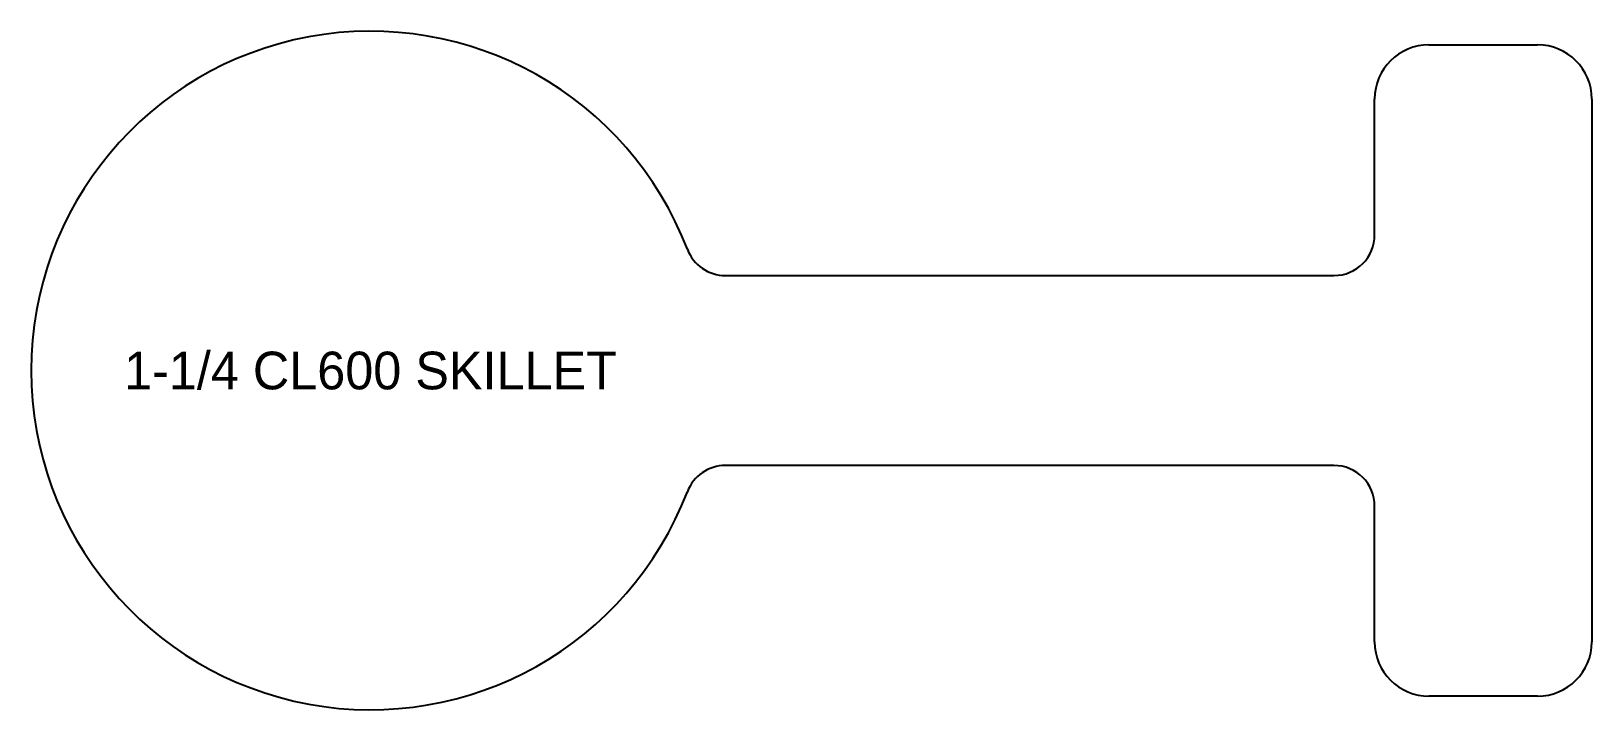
# Model space of a CAD drawing. Header units: inches. Extents: x -1.56 to 5.62, y -1.56 to 1.56.
import ezdxf
from ezdxf.enums import TextEntityAlignment as Align

# ---------------------------------------------------------------- set-up
doc = ezdxf.new("R2010")
doc.units = ezdxf.units.IN
doc.header["$MEASUREMENT"] = 0
doc.layers.add('CUT', color=7, linetype='CONTINUOUS')
doc.layers.add('ETCH', color=1, linetype='CONTINUOUS')

msp = doc.modelspace()

# ---------------------------------------------------------------- linework, layer by layer
at = {"layer": 'CUT'}
for p, q in [((4.875, 1.5), (5.375, 1.5)), ((4.625, 0.625), (4.625, 1.25)), ((5.625, 1.25), (5.625, -1.25)), ((1.634587, 0.4375), (4.4375, 0.4375)), ((4.4375, -0.4375), (1.634587, -0.4375)), ((4.625, -1.25), (4.625, -0.625)), ((5.375, -1.5), (4.875, -1.5))]:
    msp.add_line(p, q, dxfattribs=at)
for centre, radius, start, end in [((0, 0), 1.5625, 20.924832, 339.075168), ((4.875, 1.25), 0.25, 90, 180), ((5.375, 1.25), 0.25, 0, 90), ((4.4375, 0.625), 0.1875, 270, 0), ((1.634587, 0.625), 0.1875, 200.924832, 270), ((1.634587, -0.625), 0.1875, 90, 159.075168), ((4.4375, -0.625), 0.1875, 0, 90), ((4.875, -1.25), 0.25, 180, 270), ((5.375, -1.25), 0.25, 270, 0)]:
    msp.add_arc(centre, radius, start, end, dxfattribs=at)

# ---------------------------------------------------------------- texts
at = {"layer": 'ETCH'}
msp.add_text('1-1/4 CL600 SKILLET', height=0.173509, dxfattribs=at).set_placement((0, 0), align=Align.MIDDLE_CENTER)

doc.saveas('drawing.dxf')
